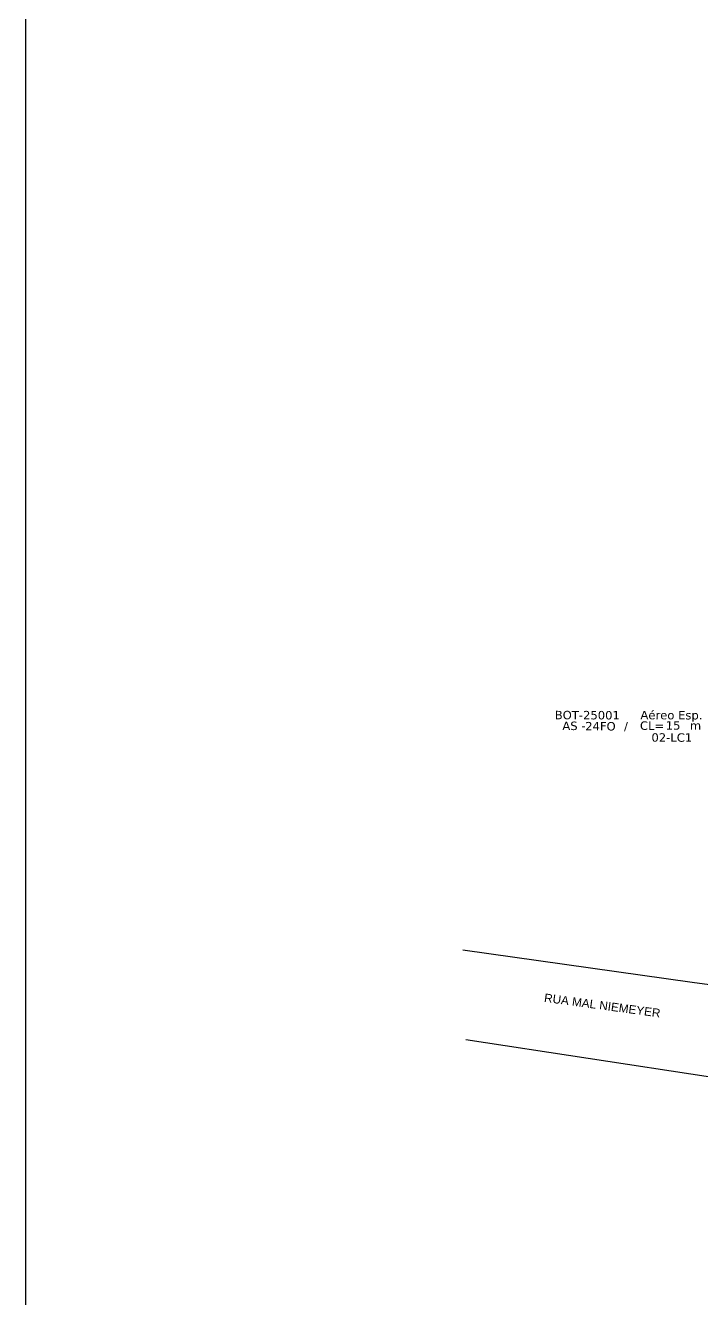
# Model space of a CAD drawing. Extents: x -89 to 749, y 705 to 1299.
# Drawn here: x -89.3 to 13.7, y 808 to 1002 of the extents above; entities that cross this region are included whole.
import ezdxf
from ezdxf.enums import TextEntityAlignment as Align

# ---------------------------------------------------------------- set-up
doc = ezdxf.new("R2010")
doc.units = 0
doc.layers.add('label_cabos', color=7, linetype='Continuous')
doc.layers.add('QUADRA', color=7, linetype='Continuous')
doc.layers.add('Segmento Logradouro Texto', color=7, linetype='Continuous', lineweight=0)
doc.styles.add('DIGICADE', font='arial.ttf')
doc.styles.add('siredit', font='verdana.ttf')

# ---------------------------------------------------------------- blocks, each defined once
blk = doc.blocks.new('Inst CB ESP CFOA-SM-AS-80-TS-24')
at = {"layer": 'label_cabos', "color": 0, "style": 'siredit'}
for tag, flags, p in [('ID_ATIVIDADE', 3, (1.31, 2.67)), ('FATOR', 1, (11.56, 2.55))]:
    blk.add_attdef(tag, text='', height=1, rotation=359.69, dxfattribs=dict(at, flags=flags)).set_placement(p, align=Align.MIDDLE_CENTER)
for tag, p in [('DESTINO_CABO', (3.13, 1.26)), ('TIPO_CABO', (13.11, 1.24)), ('TIPO_CABO', (1.76, 0)), ('CABO', (4.69, -0.05)), ('/', (7.71, -0.05)), ('LANCE', (10.81, 0)), ('UND', (15.96, 0)), ('FID', (13.15, -1.41))]:
    blk.add_attdef(tag, text='', height=1, rotation=359.69, dxfattribs=at).set_placement(p, align=Align.MIDDLE_CENTER)
blk.add_attdef('QTDE', (12.43, -0.47), '', height=1, rotation=359.69, dxfattribs=at)

msp = doc.modelspace()

# ---------------------------------------------------------------- linework, layer by layer
msp.add_lwpolyline([(-89.32, 705.02), (749.25, 705.02), (749.25, 1299.02), (-89.32, 1299.02), (-89.32, 705.02)])
at = {"layer": 'QUADRA', "color": 4}
for points in [[(-22.68, 861.13), (12.29, 856.17), (60.21, 849.79), (67.56, 848.46), (68.21, 848.5), (68.74, 848.84), (69.03, 849.44), (78.99, 912.75), (88.09, 975.58)], [(-22.68, 861.13), (12.29, 856.17), (60.21, 849.79), (67.56, 848.46), (68.21, 848.5), (68.74, 848.84), (69.03, 849.44), (78.99, 912.75), (88.09, 975.58)], [(61.98, 811.51), (64.51, 829.33), (64.54, 829.99), (64.5, 830.65), (64.39, 831.3), (64.19, 831.94), (63.93, 832.55), (63.6, 833.14), (63.22, 833.69), (62.76, 834.2), (62.25, 834.67), (61.69, 835.08), (61.09, 835.43), (60.44, 835.72), (59.78, 835.96), (58.99, 836.14), (15.08, 841.68), (-22.24, 847.42)], [(61.98, 811.51), (64.51, 829.33), (64.54, 829.99), (64.5, 830.65), (64.39, 831.3), (64.19, 831.94), (63.93, 832.55), (63.6, 833.14), (63.22, 833.69), (62.76, 834.2), (62.25, 834.67), (61.69, 835.08), (61.09, 835.43), (60.44, 835.72), (59.78, 835.96), (58.99, 836.14), (15.08, 841.68), (-22.24, 847.42)]]:
    msp.add_lwpolyline(points, dxfattribs=at)

# ---------------------------------------------------------------- block references
at = {"layer": 'label_cabos'}
ref = msp.add_blockref('Inst CB ESP CFOA-SM-AS-80-TS-24', (-7.73, 895.26), dxfattribs=dict(at, xscale=1.285148200468598, yscale=1.285148200468598, zscale=1.285148200468598, rotation=0.1315642785740552))
ref.add_attrib('DESTINO_CABO', 'BOT-25001', dxfattribs={"color": 0, "height": 1.285, "rotation": 359.8216, "style": 'siredit'}).set_placement((-3.71, 896.89), align=Align.MIDDLE_CENTER)
ref.add_attrib('TIPO_CABO', 'Aéreo Esp.', dxfattribs={"color": 0, "height": 1.285, "rotation": 359.8216, "style": 'siredit'}).set_placement((9.11, 896.89), align=Align.MIDDLE_CENTER)
ref.add_attrib('CABO', '24FO', dxfattribs={"color": 0, "height": 1.285, "rotation": 359.8216, "style": 'siredit'}).set_placement((-1.71, 895.2), align=Align.MIDDLE_CENTER)
ref.add_attrib('/', '/', dxfattribs={"color": 0, "height": 1.29, "rotation": 359.8216, "style": 'siredit'}).set_placement((2.18, 895.21), align=Align.MIDDLE_CENTER)
ref.add_attrib('TIPO_CABO', 'AS - ', dxfattribs={"color": 0, "height": 1.285, "rotation": 359.8216, "style": 'siredit'}).set_placement((-5.47, 895.26), align=Align.MIDDLE_CENTER)
ref.add_attrib('FID', '02-LC1', dxfattribs={"color": 0, "height": 1.285, "rotation": 359.8216, "style": 'siredit'}).set_placement((9.17, 893.48), align=Align.MIDDLE_CENTER)
ref.add_attrib('LANCE', 'CL=', dxfattribs={"color": 0, "height": 1.285, "rotation": 359.8216, "style": 'siredit'}).set_placement((6.16, 895.29), align=Align.MIDDLE_CENTER)
ref.add_attrib('QTDE', '15', (8.24, 894.68), dxfattribs={"color": 0, "height": 1.285, "rotation": 359.8216, "style": 'siredit'})
ref.add_attrib('UND', 'm', dxfattribs={"color": 0, "height": 1.29, "rotation": 359.8216, "style": 'siredit'}).set_placement((12.78, 895.31), align=Align.MIDDLE_CENTER)

# ---------------------------------------------------------------- texts
at = {"layer": 'Segmento Logradouro Texto', "color": 5, "linetype": 'Continuous', "insert": (-10.18, 854.47), "char_height": 1.2851, "width": 18.2147, "attachment_point": 1, "rotation": 352.3079, "style": 'DIGICADE'}
msp.add_mtext('\\fArial|b0|i0|c0|p34;\\W1.0000000000;\\T1.0000000000;\\o\\lRUA MAL NIEMEYER', dxfattribs=at)
msp.add_mtext('\\fArial|b0|i0|c0|p34;\\W1.0000000000;\\T1.0000000000;\\o\\lRUA MAL NIEMEYER', dxfattribs=at)

doc.saveas('drawing.dxf')
